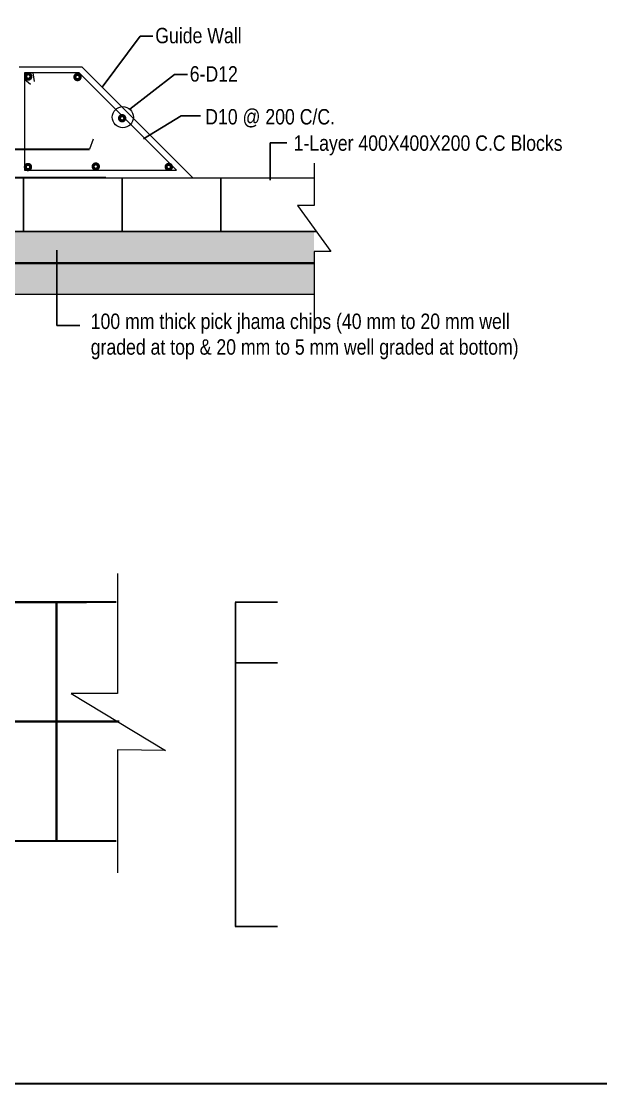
# Model space of a CAD drawing. Header units: inches. Extents: x 89000 to 1304432, y -10828 to 220529.
# Drawn here: x 802739 to 805154, y 77511 to 81940 of the extents above; entities that cross this region are included whole.
import ezdxf

# ---------------------------------------------------------------- set-up
doc = ezdxf.new("R2010")
doc.units = ezdxf.units.IN
doc.header["$LTSCALE"] = 7
doc.header["$MEASUREMENT"] = 0
doc.layers.add('Blocks', color=11, linetype='Continuous', lineweight=9)
doc.layers.add('Layer1', color=7, linetype='Continuous', lineweight=13)
doc.styles.get("Standard").update_dxf_attribs({"font": 'arial.ttf'})
doc.styles.add('TIMES', font='ARIALN.TTF')
doc.dimstyles.get("Standard").update_dxf_attribs({"dimtxt": 0.18, "dimasz": 0.18, "dimexe": 0.18, "dimexo": 0.0625, "dimgap": 0.09, "dimtad": 0, "dimtih": 1, "dimtoh": 1, "dimdec": 4, "dimzin": 0, "dimdsep": 46, "dimtxsty": 'Standard', "dimcen": 0.09, "dimadec": 0, "dimazin": 0, "dimtfac": 1, "dimtdec": 4, "dimtofl": 0, "dimtmove": 0, "dimatfit": 3, "dimfxl": 1, "dimtolj": 1, "dimtzin": 0, "dimarcsym": 0})
pattern_1 = [(50, (509985.74, 83518.1), (127.52927, -11.15736), [13.335, -146.685]), (355, (509985.74, 83518.1), (-24.66998, 133.73965), [10.668, -117.348]), (100.451, (509996.36, 83517.17), (102.85975, 122.58168), [11.333, -124.663]), (46.1842, (509985.74, 83553.66), (189.75533, -29.42963), [20.0025, -220.0275]), (96.6356, (510001.55, 83551.2), (166.18296, 173.19789), [16.9995, -186.9945]), (351.184, (509985.74, 83553.66), (166.18322, 173.19758), [16.002, -176.022]), (21, (510003.52, 83544.77), (106.130416, -71.585863), [13.335, -146.685]), (326, (510003.52, 83544.77), (43.26142, 128.931576), [10.668, -117.348]), (71.4514, (510012.36, 83538.8), (149.391544, 57.346), [11.333, -124.663]), (37.5, (509985.736, 83518.1), (2.162022, 59.188527), [0, -115.9256, 0, -119.126, 0, -117.7925]), (7.5, (509985.736, 83518.1), (46.773764, 70.126402), [0, -67.9196, 0, -113.2586, 0, -44.8945]), (327.5, (509946.087, 83518.1), (94.913417, -4.010121), [0, -44.45, 0, -138.684, 0, -184.023]), (317.5, (509928.31, 83518.1), (103.690427, 17.798544), [0, -57.785, 0, -92.1004, 0, -130.683])]
pattern_2 = [(37.5, (509985.736, 83518.1), (-1.280025, 39.153059), [0, -30.8864, 0, -34.544, 0, -33.02]), (7.5, (509985.736, 83518.1), (35.961863, 57.346008), [0, -16.6624, 0, -27.8384, 0, -10.668]), (327.5, (509960.742, 83518.1), (63.2793896, 0.1149748), [0, -10.16, 0, -36.576, 0, -47.752]), (317.5, (509960.74, 83518.1), (61.084516, 17.834346), [0, -5.08, 0, -23.9776, 0, -27.432])]

# ---------------------------------------------------------------- blocks, each defined once
blk = doc.blocks.new('*D284')
at = {"layer": 'Defpoints', "color": 0, "transparency": 16777216}
for p in [(803631.5, 79265.9), (803807.3, 79265.9), (803807.3, 78165.7)]:
    blk.add_point(p, dxfattribs=at)
at = {"layer": 'Layer1', "color": 0, "lineweight": -2, "transparency": 16777216}
for p, q in [((803807.3, 79265.9), (803631.3, 79265.9)), ((803807.3, 78165.7), (803631.3, 78165.7))]:
    blk.add_line(p, q, dxfattribs=at)
at = {"layer": 'Layer1', "color": 7, "lineweight": -2, "transparency": 16777216}
for p, q in [((803631.5, 79265.1), (803631.5, 78716.4)), ((803631.5, 78166.5), (803631.5, 78715.2))]:
    blk.add_line(p, q, dxfattribs=at)
at = {"layer": 'Layer1', "color": 7, "transparency": 16777216}
for points in [[(803631.3, 79265.1), (803631.6, 79265.1), (803631.5, 79265.9)], [(803631.3, 78166.5), (803631.6, 78166.5), (803631.5, 78165.7)]]:
    blk.add_solid(points, dxfattribs=at)
at = {"layer": 'Layer1', "color": 0, "lineweight": 30, "transparency": 16777216, "insert": (803631.5, 78715.8), "char_height": 0.8, "attachment_point": 5}
blk.add_mtext('\\A1;900', dxfattribs=at)
blk = doc.blocks.new('*D285')
at = {"layer": 'Defpoints', "color": 0, "transparency": 16777216}
for p in [(803631.5, 79518.1), (803807.3, 79518.1), (803807.3, 79265.9)]:
    blk.add_point(p, dxfattribs=at)
at = {"layer": 'Layer1', "color": 0, "lineweight": -2, "transparency": 16777216}
for p, q in [((803807.3, 79518.1), (803631.3, 79518.1)), ((803807.3, 79265.9), (803631.3, 79265.9))]:
    blk.add_line(p, q, dxfattribs=at)
at = {"layer": 'Layer1', "color": 7, "lineweight": -2, "transparency": 16777216}
for p, q in [((803631.5, 79517.3), (803631.5, 79392.6)), ((803631.5, 79266.7), (803631.5, 79391.4))]:
    blk.add_line(p, q, dxfattribs=at)
at = {"layer": 'Layer1', "color": 7, "transparency": 16777216}
for points in [[(803631.3, 79517.3), (803631.6, 79517.3), (803631.5, 79518.1)], [(803631.3, 79266.7), (803631.6, 79266.7), (803631.5, 79265.9)]]:
    blk.add_solid(points, dxfattribs=at)
at = {"layer": 'Layer1', "color": 0, "lineweight": 30, "transparency": 16777216, "insert": (803631.5, 79392), "char_height": 0.8, "attachment_point": 5}
blk.add_mtext('\\A1;250', dxfattribs=at)
blk = doc.blocks.new('*D321')
at = {"layer": 'Defpoints', "color": 0, "transparency": 16777216}
for p in [(803631.5, 79265.9), (803807.3, 79265.9), (803807.3, 78165.7)]:
    blk.add_point(p, dxfattribs=at)
at = {"layer": 'Layer1', "color": 0, "lineweight": -2, "transparency": 16777216}
for p, q in [((803807.3, 79265.9), (803631.3, 79265.9)), ((803807.3, 78165.7), (803631.3, 78165.7))]:
    blk.add_line(p, q, dxfattribs=at)
at = {"layer": 'Layer1', "color": 7, "lineweight": -2, "transparency": 16777216}
for p, q in [((803631.5, 79265.1), (803631.5, 78716.4)), ((803631.5, 78166.5), (803631.5, 78715.2))]:
    blk.add_line(p, q, dxfattribs=at)
at = {"layer": 'Layer1', "color": 7, "transparency": 16777216}
for points in [[(803631.3, 79265.1), (803631.6, 79265.1), (803631.5, 79265.9)], [(803631.3, 78166.5), (803631.6, 78166.5), (803631.5, 78165.7)]]:
    blk.add_solid(points, dxfattribs=at)
at = {"layer": 'Layer1', "color": 0, "lineweight": 30, "transparency": 16777216, "insert": (803631.5, 78715.8), "char_height": 0.8, "attachment_point": 5}
blk.add_mtext('\\A1;900', dxfattribs=at)
blk = doc.blocks.new('*D322')
at = {"layer": 'Defpoints', "color": 0, "transparency": 16777216}
for p in [(803631.5, 79518.1), (803807.3, 79518.1), (803807.3, 79265.9)]:
    blk.add_point(p, dxfattribs=at)
at = {"layer": 'Layer1', "color": 0, "lineweight": -2, "transparency": 16777216}
for p, q in [((803807.3, 79518.1), (803631.3, 79518.1)), ((803807.3, 79265.9), (803631.3, 79265.9))]:
    blk.add_line(p, q, dxfattribs=at)
at = {"layer": 'Layer1', "color": 7, "lineweight": -2, "transparency": 16777216}
for p, q in [((803631.5, 79517.3), (803631.5, 79392.6)), ((803631.5, 79266.7), (803631.5, 79391.4))]:
    blk.add_line(p, q, dxfattribs=at)
at = {"layer": 'Layer1', "color": 7, "transparency": 16777216}
for points in [[(803631.3, 79517.3), (803631.6, 79517.3), (803631.5, 79518.1)], [(803631.3, 79266.7), (803631.6, 79266.7), (803631.5, 79265.9)]]:
    blk.add_solid(points, dxfattribs=at)
at = {"layer": 'Layer1', "color": 0, "lineweight": 30, "transparency": 16777216, "insert": (803631.5, 79392), "char_height": 0.8, "attachment_point": 5}
blk.add_mtext('\\A1;250', dxfattribs=at)

msp = doc.modelspace()

# ---------------------------------------------------------------- hatches: boundary and pattern name
at = {"layer": 'Blocks', "lineweight": 9, "ltscale": 0.05}
h = msp.add_hatch(dxfattribs=at)
h.set_pattern_fill('AR-CONC', color=0, scale=0.7, style=0)
h.set_pattern_definition(pattern_1)
h.paths.add_polyline_path([(803959.60081, 81062.13988), (799135.19119, 81062.13988), (799135.19119, 80931.63988), (803959.60081, 80931.63988)])
h = msp.add_hatch(dxfattribs=at)
h.set_pattern_fill('AR-CONC', color=0, scale=0.7, style=0)
h.set_pattern_definition(pattern_1)
h.paths.add_polyline_path([(803959.60081, 81062.13988), (799135.19119, 81062.13988), (799135.19119, 80931.63988), (803959.60081, 80931.63988)])
h = msp.add_hatch(dxfattribs=at)
h.set_pattern_fill('AR-SAND', color=0, scale=0.8, style=0)
h.set_pattern_definition(pattern_2)
h.paths.add_polyline_path([(803959.60081, 80931.63988), (800382.04834, 80931.63988), (800382.04834, 80801.13988), (803959.60081, 80801.13988)])
h = msp.add_hatch(dxfattribs=at)
h.set_pattern_fill('AR-SAND', color=0, scale=0.8, style=0)
h.set_pattern_definition(pattern_2)
h.paths.add_polyline_path([(803959.60081, 80931.63988), (800382.04834, 80931.63988), (800382.04834, 80801.13988), (803959.60081, 80801.13988)])

# ---------------------------------------------------------------- linework, layer by layer
at = {"color": 0, "linetype": 'Continuous', "lineweight": -3, "ltscale": 0.5}
for p, q in [((802748.66244, 81288.08574), (802748.66244, 81063.16985)), ((802748.66244, 81288.08574), (802748.66244, 81063.16985)), ((803160.17922, 81288.08574), (803160.17922, 81063.16985)), ((803160.17922, 81288.08574), (803160.17922, 81063.16985)), ((803571.696, 81288.08574), (803571.696, 81063.16985)), ((803571.696, 81288.08574), (803571.696, 81063.16985)), ((799135.19119, 81063.16985), (803969.67266, 81063.16985)), ((799135.19119, 81063.16985), (803969.67266, 81063.16985))]:
    msp.add_line(p, q, dxfattribs=at)
at = {"layer": 'Blocks', "color": 0, "lineweight": 13, "ltscale": 0.05}
for p, q in [((802992.796, 81749.10445), (802729.996, 81749.10445)), ((802992.796, 81749.10445), (802729.996, 81749.10445)), ((802992.796, 81749.10445), (803453.81471, 81288.08574)), ((802992.796, 81749.10445), (803453.81471, 81288.08574)), ((802752.40268, 81724.53284), (802752.40268, 81318.91323)), ((802981.1089, 81724.53284), (802752.40268, 81724.53284)), ((802752.40268, 81724.53284), (802752.40268, 81318.91323)), ((802981.1089, 81724.53284), (802752.40268, 81724.53284)), ((802787.26712, 81724.53284), (802793.21222, 81688.52139)), ((802787.26712, 81724.53284), (802793.21222, 81688.52139)), ((802981.1089, 81724.53284), (803386.72851, 81318.91323)), ((802981.1089, 81724.53284), (803386.72851, 81318.91323)), ((803039.09916, 81449.20434), (803024.01505, 81406.82783)), ((803039.09916, 81449.20434), (803024.01505, 81406.82783)), ((800002.996, 81288.08574), (803959.60081, 81288.08574)), ((800002.996, 81288.08574), (803959.60081, 81288.08574)), ((802752.40268, 81318.91323), (803386.72851, 81318.91323)), ((802752.40268, 81318.91323), (803386.72851, 81318.91323)), ((803959.60081, 80801.13988), (799135.19119, 80801.13988)), ((803959.60081, 80801.13988), (799135.19119, 80801.13988)), ((803140.58717, 79638.01908), (803140.58717, 79138.12983)), ((803140.58717, 79638.01908), (803140.58717, 79138.12983)), ((803140.58717, 79138.12983), (802947.1584, 79138.12983)), ((802947.1584, 79138.12983), (803341.1344, 78900.16934)), ((803140.58717, 79138.12983), (802947.1584, 79138.12983)), ((802947.1584, 79138.12983), (803341.1344, 78900.16934)), ((803341.1344, 78900.16934), (803140.58717, 78902.52435)), ((803140.58717, 78902.52435), (803140.58717, 78389.76732)), ((803341.1344, 78900.16934), (803140.58717, 78902.52435)), ((803140.58717, 78902.52435), (803140.58717, 78389.76732))]:
    msp.add_line(p, q, dxfattribs=at)
at = {"layer": 'Blocks', "color": 0, "lineweight": 40, "ltscale": 0.05}
msp.add_line((803959.60081, 80931.63988), (799135.19119, 80931.63988), dxfattribs=at)
msp.add_line((803959.60081, 80931.63988), (799135.19119, 80931.63988), dxfattribs=at)
at = {"layer": 'Blocks', "color": 0, "lineweight": 13, "ltscale": 0.05}
for points in [[(802752.40268, 81699.08103), (802777.35345, 81677.96175)], [(802752.40268, 81699.08103), (802777.35345, 81677.96175)], [(803959.60081, 81349.13773), (803959.60081, 81172.12044), (803890.34636, 81172.12044), (804029.69392, 80980.73373), (803959.60081, 80980.73373), (803959.60081, 80702.31161)], [(803959.60081, 81349.13773), (803959.60081, 81172.12044), (803890.34636, 81172.12044), (804029.69392, 80980.73373), (803959.60081, 80980.73373), (803959.60081, 80702.31161)]]:
    msp.add_lwpolyline(points, dxfattribs=at)
msp.add_circle((803162.79194, 81540.16185), 44.02274, dxfattribs=at)
msp.add_circle((803162.79194, 81540.16185), 44.02274, dxfattribs=at)
at = {"layer": 'Layer1', "color": 7, "lineweight": 30}
for p, q in [((800084.0722, 81406.82783), (803024.01505, 81406.82783)), ((800084.0722, 81406.82783), (803024.01505, 81406.82783)), ((803091.796, 81288.08574), (800002.996, 81288.08574)), ((803091.796, 81288.08574), (800002.996, 81288.08574)), ((802387.85549, 79518.11894), (803011.10988, 79518.11894)), ((802387.85549, 79518.11894), (803011.10988, 79518.11894))]:
    msp.add_line(p, q, dxfattribs=at)
for points in [[(807440.0259, 77510.64137), (798694.33203, 77510.64137), (798694.33203, 85246.81594), (809804.24005, 85246.81594), (809804.24005, 79158.32243), (809804.24005, 77762.86438), (809804.24005, 77510.64137)], [(807440.0259, 77510.64137), (798694.33203, 77510.64137), (798694.33203, 85246.81594), (809804.24005, 85246.81594), (809804.24005, 79158.32243), (809804.24005, 77762.86438), (809804.24005, 77510.64137)], [(802387.85549, 79020.45494), (802885.51949, 79020.45494), (802885.51949, 79518.11894), (802387.85549, 79518.11894)], [(802387.85549, 79020.45494), (802885.51949, 79020.45494), (802885.51949, 79518.11894), (802387.85549, 79518.11894)], [(802387.85549, 78522.79094), (802885.51949, 78522.79094), (802885.51949, 79020.45494), (802387.85549, 79020.45494)], [(802387.85549, 78522.79094), (802885.51949, 78522.79094), (802885.51949, 79020.45494), (802387.85549, 79020.45494)]]:
    msp.add_lwpolyline(points, close=True, dxfattribs=at)
at = {"layer": 'Layer1', "color": 7, "lineweight": 30, "const_width": 21.89633}
for points in [[(802775.07767, 81709.85211, -1), (802761.93988, 81709.85211, -1)], [(802775.07767, 81709.85211, -1), (802761.93988, 81709.85211, -1)], [(802980.32388, 81707.539, -1), (802967.18609, 81707.539, -1)], [(802980.32388, 81707.539, -1), (802967.18609, 81707.539, -1)], [(803166.35261, 81535.92084, -1), (803153.21481, 81535.92084, -1)], [(803166.35261, 81535.92084, -1), (803153.21481, 81535.92084, -1)], [(802773.85506, 81332.33671, -1), (802760.71727, 81332.33671, -1)], [(802773.85506, 81332.33671, -1), (802760.71727, 81332.33671, -1)], [(803056.48073, 81334.59759, -1), (803043.34294, 81334.59759, -1)], [(803056.48073, 81334.59759, -1), (803043.34294, 81334.59759, -1)], [(803360.65526, 81332.82495, -1), (803347.51746, 81332.82495, -1)], [(803360.65526, 81332.82495, -1), (803347.51746, 81332.82495, -1)]]:
    msp.add_lwpolyline(points, format="xyb", close=True, dxfattribs=at)
at = {"layer": 'Layer1', "color": 7, "lineweight": 30}
for points in [[(803134.35149, 79518.11894), (802885.51949, 79518.11894), (802885.51949, 79020.45494), (803141.45121, 79020.45494)], [(803134.35149, 79518.11894), (802885.51949, 79518.11894), (802885.51949, 79020.45494), (803141.45121, 79020.45494)], [(803146.87079, 79020.45494), (802885.51949, 79020.45494), (802885.51949, 78522.79094), (803134.35149, 78522.79094)], [(803146.87079, 79020.45494), (802885.51949, 79020.45494), (802885.51949, 78522.79094), (803134.35149, 78522.79094)]]:
    msp.add_lwpolyline(points, dxfattribs=at)

# ---------------------------------------------------------------- texts
at = {"layer": 'Layer1', "color": 7, "lineweight": 30, "char_height": 64.22922, "attachment_point": 1, "style": 'TIMES'}
for s, insert, width in [('Guide Wall', (803297.7869, 81912.62024), 562.8350962), ('Guide Wall', (803297.7869, 81912.62024), 562.8350962), ('6-D12', (803441.5151, 81752.82242), 562.8350962), ('6-D12', (803441.5151, 81752.82242), 562.8350962), ('D10 @ 200 C/C.', (803506.1217, 81574.09645), 562.8350962), ('D10 @ 200 C/C.', (803506.1217, 81574.09645), 562.8350962), ('1-Layer 400X400X200 C.C Blocks', (803874.41103, 81464.39236), 1174.2854275), ('1-Layer 400X400X200 C.C Blocks', (803874.41103, 81464.39236), 1174.2854275), ('100 mm thick pick jhama chips (40 mm to 20 mm well graded at top & 20 mm to 5 mm well graded at bottom) ', (803028.82349, 80721.44955), 1945.2570562), ('100 mm thick pick jhama chips (40 mm to 20 mm well graded at top & 20 mm to 5 mm well graded at bottom) ', (803028.82349, 80721.44955), 1945.2570562)]:
    msp.add_mtext(s, dxfattribs=dict(at, insert=insert, width=width))

# ---------------------------------------------------------------- dimensions: what is measured, and where the dimension line sits
at = {"layer": 'Layer1', "color": 7, "lineweight": 30}
for base, p1, p2, text, picture, middle in [((803631.45827, 79518.11894), (803807.33889, 79265.87328), (803807.33889, 79518.11894), '250', '*D285', (803631.45827, 79391.99611)), ((803631.45827, 79518.11894), (803807.33889, 79265.87328), (803807.33889, 79518.11894), '250', '*D322', (803631.45827, 79391.99611)), ((803631.45827, 79265.87328), (803807.33889, 78165.69933), (803807.33889, 79265.87328), '900', '*D284', (803631.45827, 78715.7863)), ((803631.45827, 79265.87328), (803807.33889, 78165.69933), (803807.33889, 79265.87328), '900', '*D321', (803631.45827, 78715.7863))]:
    dim = msp.add_linear_dim(base=base, p1=p1, p2=p2, angle=270, text=text, dimstyle='Standard', override={"dimtxt": 0.8, "dimasz": 0.8, "dimgap": 0.2, "dimtad": 1, "dimdec": 2, "dimrnd": 0.002, "dimpost": 'm', "dimcen": 0.05, "dimclrd": 7, "dimadec": 1, "dimtdec": 2, "dimfrac": 2}, dxfattribs=at)
    dim.commit()
    dim.dimension.update_dxf_attribs({"geometry": picture, "text_midpoint": middle})

# ---------------------------------------------------------------- leaders
at = {"layer": 'Layer1', "color": 7, "lineweight": 20}
for points in [[(803075.87191, 81666.02854), (803234.65407, 81878.46197), (803288.15252, 81878.46197)], [(803075.87191, 81666.02854), (803234.65407, 81878.46197), (803288.15252, 81878.46197)], [(803191.16098, 81573.82487), (803378.38227, 81718.66415), (803431.88072, 81718.66415)], [(803191.16098, 81573.82487), (803378.38227, 81718.66415), (803431.88072, 81718.66415)], [(803248.41396, 81450.52594), (803406.15526, 81545.93234), (803486.29581, 81545.93234)], [(803248.41396, 81450.52594), (803406.15526, 81545.93234), (803486.29581, 81545.93234)], [(803776.54069, 81277.4682), (803776.3622, 81433.77758), (803846.33419, 81433.77758)], [(803776.54069, 81277.4682), (803776.3622, 81433.77758), (803846.33419, 81433.77758)], [(802887.04241, 80986.3788), (802887.04241, 80671.35909), (802983.59721, 80671.35909)], [(802887.04241, 80986.3788), (802887.04241, 80671.35909), (802983.59721, 80671.35909)]]:
    msp.add_leader(points, dimstyle='Standard', override={"dimtxt": 0.75, "dimasz": 0.75, "dimdec": 2, "dimrnd": 0.002, "dimpost": 'm', "dimcen": 0.05, "dimclrd": 7, "dimadec": 1, "dimtdec": 2, "dimfrac": 2}, dxfattribs=at)

doc.saveas('drawing.dxf')
